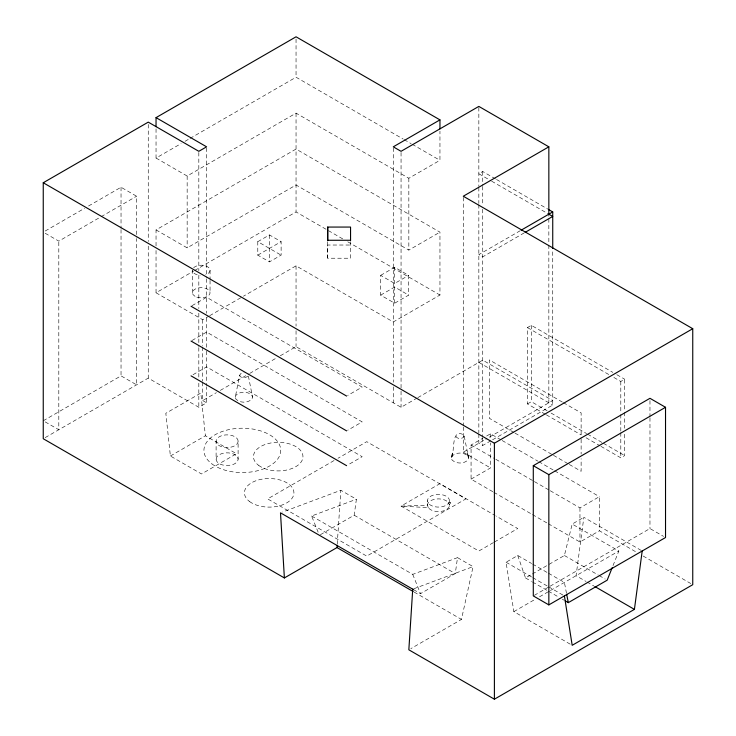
<?xml version="1.0" encoding="UTF-8"?>
<svg xmlns="http://www.w3.org/2000/svg" width="736" height="736" viewBox="0 0 736 736"><rect width="100%" height="100%" fill="white"/><g stroke="black" fill="none" stroke-linecap="round" stroke-linejoin="round"><path stroke-width="0.55" stroke-dasharray="3.68 2.76" d="M350.557 241.656L350.557 258.226L327.695 258.226L327.695 245.024L350.557 245.024M337.235 544.125L340.842 490.277L282.615 512.035M451.637 457.553L452.585 452.116L451.37 458.031L452.024 459.936C456.118 463.993 463.855 464.122 467.958 459.936L468.62 458.031L463.974 435.077C450.515 426.944 455.106 453.238 451.37 458.031M641.203 550.427L583.85 517.325L576.076 575.699L585.957 581.412M320.381 534.713L354.163 515.209L356.399 499.256L340.842 490.277M413.568 589.656L420.504 593.667L455.28 573.583L457.516 557.64L473.073 566.619L461.463 619.418L410.789 648.674M248.391 376.041L252.549 397.201L251.887 399.105C247.784 403.208 240.056 403.199 235.952 399.105L235.299 397.201L239.605 375.204L241.049 373.373L244.131 372.729M532.321 574.016L564.402 555.496L572.185 524.06L583.85 517.325M235.299 397.201L235.952 395.287C240.056 391.101 247.793 391.23 251.887 395.287L252.549 397.201M216.108 459.181L216.945 456.752A11.003 6.348 0 0 1 234.885 454.692A11.003 6.348 0 0 1 231.316 465.051L227.102 465.529A11.003 6.348 0 0 1 216.108 459.181L216.108 441.214M451.692 457.074L452.024 456.118C456.136 452.014 463.855 452.024 467.958 456.118L468.62 458.031M464.306 436.034C463.238 439.401 456.55 439.447 455.722 435.914M613.024 565.598L618.856 551.006L572.185 524.06M247.793 376.252L245.576 377.504L242.273 377.504L240.874 376.961L239.605 375.204M156.041 128.864L156.041 158.056L181.12 143.575M185.076 141.284L189.042 138.994M190.035 138.423L296.047 77.216L403.199 139.076M45.218 231.012L84.603 208.279M88.541 206.006L121.035 187.248L136.592 196.227L136.592 237.378M45.2 233.275L58.806 241.132L100.16 217.258M101.145 216.688L136.592 196.227M156.041 158.056L187.156 176.014L296.047 113.142L408.839 178.259L439.953 160.301L439.953 131.109M156.041 245.907L156.041 229.908L296.047 149.068L439.953 232.153L439.953 295.026L393.282 321.972L296.047 265.834L243.423 296.222M156.041 229.908L187.156 247.866L296.047 185.003L408.839 250.111L439.953 232.153M156.041 250.479L156.041 292.781L193.568 271.115M194.552 270.544L296.047 211.94L342.792 238.933M257.784 241.666L269.459 234.931L281.124 241.666L281.124 255.144L269.459 261.878L257.784 255.144L257.784 241.666L281.124 255.144M257.784 255.144L281.124 241.666M192.013 305.688L206.595 297.27L362.167 387.081L347.585 395.508M156.041 292.781L202.713 319.728L208.665 316.287M209.659 315.707L242.429 296.792M43.249 420.771L121.035 375.857L136.592 384.845L136.592 238.519M495.549 178.922L482.733 171.525L478.842 173.77L490.673 180.605M192.013 340.492L206.595 332.074L362.167 421.894L347.585 430.312M45.2 437.607L148.258 378.102L198.821 407.293L206.595 402.804L206.595 386.731M192.988 374.734L206.595 366.878L362.167 456.697L347.585 465.115M380.65 275.374L394.652 267.288L408.655 275.374L408.655 295.136L394.652 303.214L380.65 295.136L380.65 275.374L394.652 283.452L408.655 275.374M380.65 295.136L394.652 287.049L408.655 295.136M202.713 382.343L202.713 400.559L216.384 392.665M220.285 390.411L248.75 373.98M249.734 373.41L276.34 358.046M280.287 355.773L296.047 346.674L401.056 407.293L416.815 398.204M520.251 230.699L478.842 254.61L482.733 256.855L524.142 232.944M170.393 455.998L205.39 435.786L236.504 453.753L201.498 473.966L170.393 455.998L165.821 413.292L200.827 393.079L205.39 435.786M545.33 414.248L527.454 403.926L527.454 327.584L531.346 325.34L612.849 372.388M417.8 397.633L482.733 360.143L552.736 400.559L485.742 439.236M334.052 460.552L267.637 498.898L366.758 556.122L465.888 498.898L366.758 441.674L338.017 458.261M527.454 403.926L531.346 401.681L547.133 410.798M492.844 491.722L471.068 479.145L471.068 445.022L482.733 438.279M486.625 436.034L490.507 433.789L501.179 439.953M463.284 426.954L463.284 452.208L484.757 439.806M478.842 434.074L478.842 443.219L482.733 445.464L491.602 440.349M492.596 439.778L552.736 405.048L552.736 249.587M613.852 377.458L620.798 381.469L624.689 379.224L624.689 411.13M471.068 479.145L490.507 467.921L490.507 442.897M600.935 446.347L620.798 457.82L624.689 455.575L624.689 432.786M493.424 542.579L478.842 551.006L401.056 506.092L439.953 483.644L495.089 515.476M494.399 542.018L517.73 528.549L496.073 516.046M550.261 490.746L579.959 507.886L599.408 496.662L599.408 530.794L636.152 552.009M570.207 644.166L513.848 611.625L506.064 562.23L517.73 555.496L531.64 563.518M548.283 523.728L579.959 542.018L599.408 530.794M517.73 555.496L525.513 577.944L531.346 574.577M534.281 595.341L549.111 586.776M550.105 586.206L649.971 528.549L663.578 536.406M513.848 611.625L535.578 599.086M539.525 596.804L549.406 591.1M550.39 590.53L618.856 551.006M318.154 532.238L311.604 516L356.399 499.256M311.604 516L412.73 574.374L457.516 557.64M413.788 588.782L473.073 566.619M448.62 502.798L450.772 502.384L449.457 505.227A11.003 6.348 0 0 1 440.606 511.465A11.003 6.348 0 0 1 428.297 507.665L401.056 506.092L427.46 505.227A11.003 6.348 0 0 1 436.31 498.999A11.003 6.348 0 0 1 448.62 502.798L449.457 505.227L449.457 500.738A11.003 6.348 0 0 0 432.952 495.236A11.003 6.348 0 0 0 432.952 506.239A11.003 6.348 0 0 0 449.457 500.738M496.533 179.492L547.805 209.098M491.657 181.176L548.844 214.185L548.844 217.617M404.193 139.656L411.148 143.667M412.142 144.238L439.953 160.301M616.796 374.67L624.689 379.224M527.454 327.584L609.877 375.167M347.769 241.804L439.953 295.026M562.378 402.086L489.339 359.913L489.339 418.296L514.013 432.547M563.362 402.656L581.127 412.905L581.127 438.095M478.842 362.388L552.736 405.048M551.08 413.071L586.592 433.578M587.576 434.148L602.37 442.686M603.354 443.256L624.689 455.575M546.324 414.819L581.081 434.884M586.04 437.754L599.941 445.777M515.007 433.118L552.506 454.765M553.49 455.336L568.302 463.882M569.287 464.453L581.127 471.288L581.127 458.694M502.145 440.514L537.804 461.095M538.789 461.665L553.684 470.267M554.677 470.838L599.408 496.662M471.068 445.022L494.822 458.74M495.816 459.31L533.434 481.031M534.419 481.602L549.277 490.176M463.284 452.208L490.507 467.921M643.098 556.02L690.764 583.538M493.838 492.292L531.456 514.013M532.441 514.584L547.29 523.158M564.402 555.496L598.23 575.028M599.224 575.598L605.194 579.048M586.951 581.983L593.869 585.976M532.625 564.089L547.52 572.691M548.513 573.261L564.402 582.434L566.564 593.667M506.064 562.23L531.778 577.07M532.763 577.64L547.593 586.206M548.587 586.776L563.417 595.341M525.513 577.944L531.484 581.394M532.478 581.964L547.4 590.585M548.394 591.155L558.348 596.905M562.322 599.196L564.319 600.346M202.713 400.559L206.595 402.804M354.163 515.209L455.28 573.583M414.156 592.103L461.463 619.418M45.2 421.894L58.806 429.75L58.806 241.132M412.73 574.374L420.504 593.667M428.297 507.665L427.46 505.227L427.46 500.738M468.289 457.074L467.397 452.116L468.344 457.553M649.971 400.596L649.971 416.594M649.971 417.735L649.971 528.549M624.689 412.27L624.689 428.223M620.798 381.469L620.798 413.374M620.798 414.515L620.798 431.609M620.798 432.75L620.798 457.82M581.127 439.236L581.127 454.121M579.959 507.886L579.959 542.018M548.844 218.758L548.844 243.91M548.844 245.051L548.844 402.804M531.346 325.34L531.346 401.681M490.507 433.789L490.507 438.343M482.733 171.525L482.733 185.242M482.733 186.383L482.733 204.672M482.733 209.245L482.733 436.319M482.733 437.469L482.733 445.464M478.842 107.548L478.842 186.346M478.842 187.487L478.842 203.495M478.842 204.636L478.842 432.934M463.284 197.368L463.284 425.804M408.839 178.259L408.839 250.111M401.056 152.462L401.056 390.08M401.056 391.23L401.056 407.293M394.652 267.288L394.652 303.214M393.282 147.973L393.282 382.315M393.282 386.869L393.282 402.804M327.695 241.656L327.695 258.226M296.047 39.045L296.047 77.216M296.047 113.142L296.047 211.94M296.047 265.834L296.047 326.177M296.047 330.731L296.047 346.674M269.459 234.931L269.459 261.878M238.105 441.214A11.003 6.348 0 0 1 221.61 446.715A11.003 6.348 0 0 1 221.61 435.712A11.003 6.348 0 0 1 238.105 441.214L238.105 459.181M210.054 270.296L210.054 279.275M210.054 280.398L210.054 292.744M206.595 147.973L206.595 277.684M206.595 278.834L206.595 313.269M206.595 317.86L206.595 350.005M206.595 351.155L206.595 385.59M202.713 319.728L202.713 345.911M202.713 347.052L202.713 381.202M198.821 152.462L198.821 270.701M198.821 275.292L198.821 308.577M198.821 313.168L198.821 346.454M198.821 347.604L198.821 378.598M198.821 383.189L198.821 407.293M192.455 292.744L192.455 270.296A8.804 5.078 0 0 0 200.109 275.328M187.156 176.014L187.156 247.866M148.258 124.421L148.258 241.509M148.258 246.1L148.258 378.102M121.035 187.248L121.035 228.399M121.035 229.54L121.035 375.857M193.623 267.757A8.804 5.078 0 0 1 207.478 266.699A8.804 5.078 0 0 1 205.648 274.694M195.031 296.341L193.117 294.694A8.804 5.078 0 0 1 201.25 287.666A8.804 5.078 0 0 1 209.383 294.694A8.804 5.078 0 0 1 195.031 296.341M258.575 465.318A24.748 14.288 0 0 0 301.079 462.088A24.748 14.288 0 0 0 274.979 442.456A24.748 14.288 0 0 0 258.575 465.318M249.541 501.52A24.748 14.288 0 0 0 292.045 498.29A24.748 14.288 0 0 0 265.944 478.658A24.748 14.288 0 0 0 249.541 501.52M211.876 463.882A38.392 22.163 0 0 0 277.812 458.868A38.392 22.163 0 0 0 237.323 428.407A38.392 22.163 0 0 0 211.876 463.882"/><path stroke-width="1.1" d="M350.557 240.534L350.557 227.065L327.695 227.065L327.695 240.267L350.557 240.267M412.73 589.177L408.839 649.805L494.399 699.2L692.751 584.688L692.751 328.707L463.284 196.227L548.844 146.823L548.844 214.185L552.736 216.43L525.127 232.374M156.041 126.62L156.041 117.631L206.595 146.823L198.821 151.312L148.258 122.13L43.249 182.749L43.249 438.73L284.381 577.944L337.005 547.566L337.162 545.275M564.402 595.912L572.185 645.306L634.414 609.38L642.188 551.006M612.186 567.686L607.182 580.189L568.293 602.646L565.312 600.926M156.041 117.631L296.047 36.8L439.953 119.876L439.953 128.864M439.953 119.876L393.282 146.823L401.056 151.312L478.842 106.407L548.844 146.823M521.244 230.129L552.736 211.94L552.736 248.52M43.249 182.749L494.399 443.219L692.751 328.707M533.287 465.676L649.971 398.314L665.528 407.293L665.528 537.528L548.844 604.891L533.287 595.912L533.287 465.676L548.844 474.656L665.528 407.293M548.789 209.668L552.736 211.94M191.038 306.25L346.61 396.069M191.038 341.053L346.61 430.873M594.863 586.546L634.414 609.38M191.038 375.857L346.61 465.676M413.568 589.656L280.49 512.826L284.381 577.944M337.005 547.566L413.172 591.532M566.784 594.789L568.293 602.646M548.844 474.656L548.844 604.891M494.399 443.219L494.399 699.2M327.695 227.065L327.695 240.534"/></g></svg>
